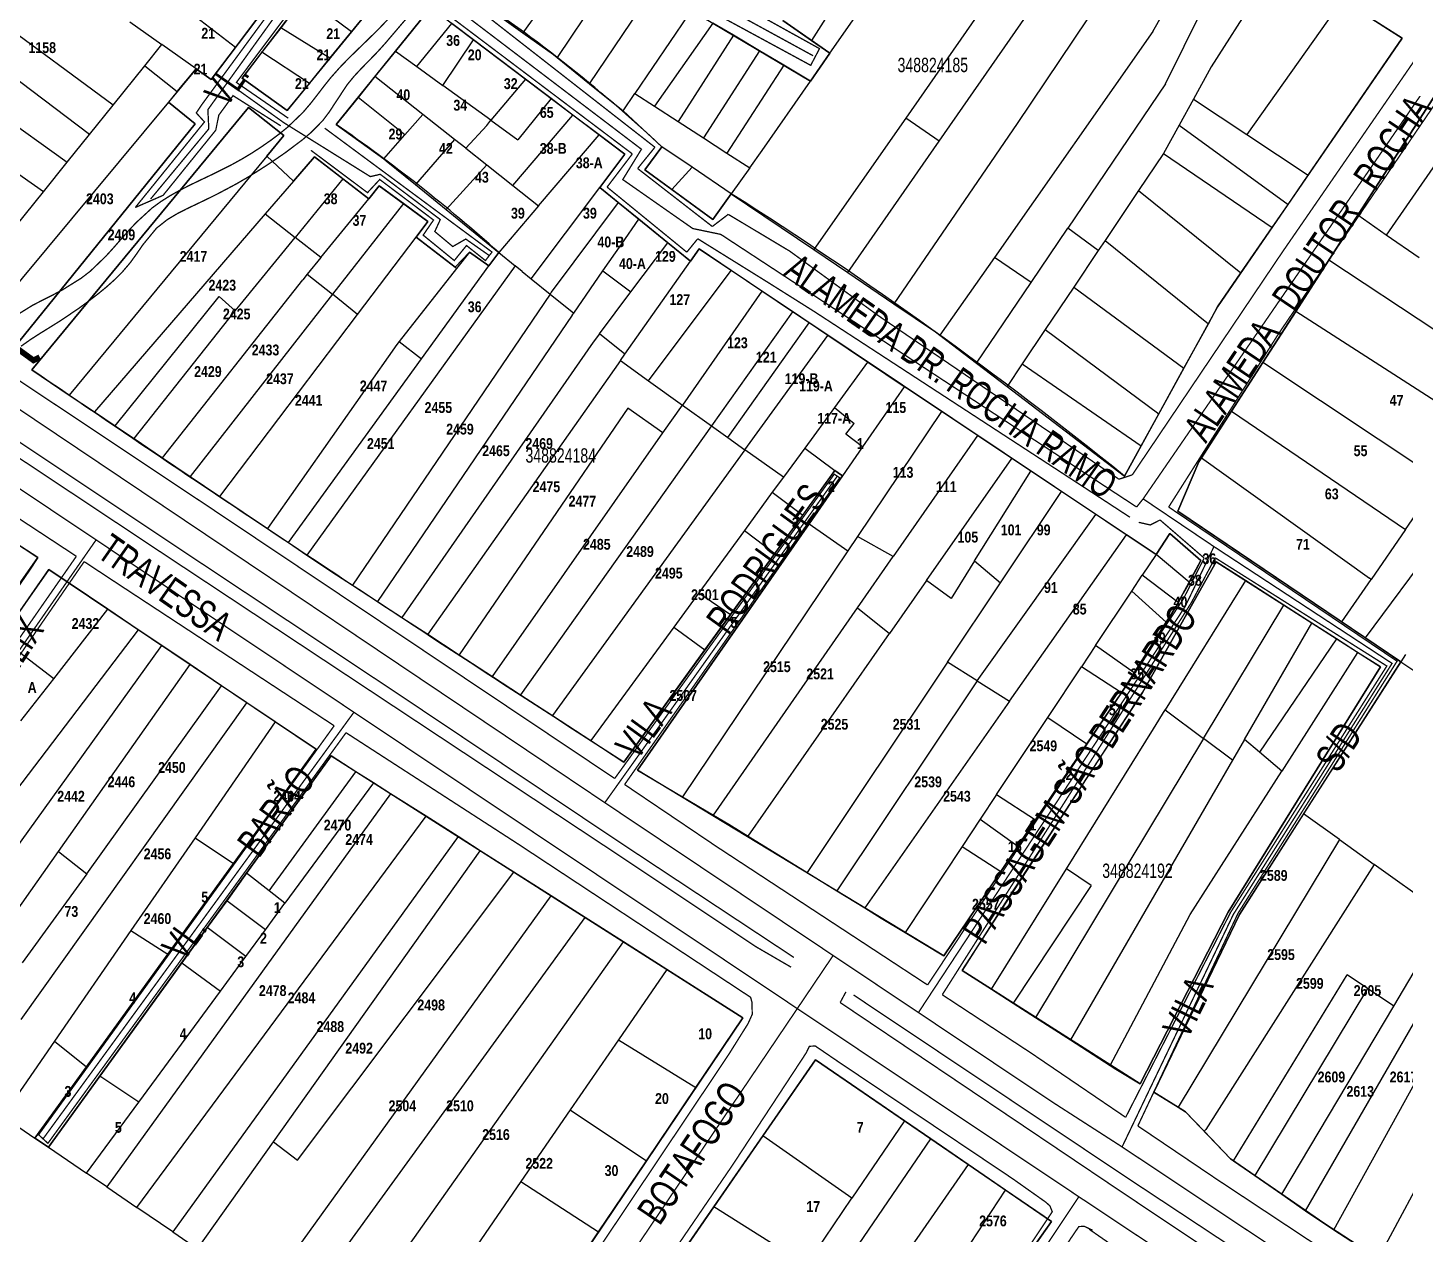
# Model space of a CAD drawing. Extents: x 203136 to 205923, y 4839890 to 4842982.
# Drawn here: x 203891.3 to 204082.6, y 4841733.3 to 4841901 of the extents above; entities that cross this region are included whole.
import ezdxf
from ezdxf.enums import TextEntityAlignment as Align

# ---------------------------------------------------------------- set-up
doc = ezdxf.new("R2010")
doc.units = 0
doc.header["$LTSCALE"] = 1.5
doc.header["$MEASUREMENT"] = 0
doc.linetypes.add('TRACO_25', pattern=[8, 3, -1, 1, -1, 1, -1])
for name, color, linetype in [('CD_MALHA_LOTES', 40, 'CONTINUOUS'), ('CD_TXT_QUADRA', 7, 'CONTINUOUS'), ('HD-CANAIS', 7, 'CONTINUOUS'), ('RU-QUADRAS', 210, 'CONTINUOUS'), ('SV-EIXO-RUA-N-PAV', 6, 'CONTINUOUS'), ('SV-EIXO-RUA-PAV', 20, 'CONTINUOUS'), ('SV-PONTE-BUEIRO', 249, 'CONTINUOUS'), ('SV-RUA-PAVIM-S-GUIA-C-GUIA', 7, 'CONTINUOUS'), ('SV-TXT-RUA-N-PAV-S-GUIA-C-GUIA', 7, 'CONTINUOUS'), ('SV-TXT-RUA-PAV-S-GUIA-C-GUIA', 7, 'CONTINUOUS'), ('Th_NmrPort', 1, 'CONTINUOUS')]:
    doc.layers.add(name, color=color, linetype=linetype)
doc.styles.add('3488-24-2D_TXT$0$ARIAL', font='ARIAL.TTF')
doc.styles.add('ARIAL', font='ARIAL.TTF')
doc.styles.get("Standard").update_dxf_attribs({"font": 'swisscbo.ttf'})

msp = doc.modelspace()

# ---------------------------------------------------------------- linework, layer by layer
at = {"layer": 'CD_MALHA_LOTES', "linetype": 'Continuous'}
for p, q in [((204041.05, 4841928.31), (204013.22, 4841888.41)), ((204017.85, 4841885.2), (204045.45, 4841924.9)), ((204050.88, 4841920.69), (204028.68, 4841887.68)), ((204047.53, 4841900.43), (204056.54, 4841916.3)), ((204009.53, 4841914.05), (204000.16, 4841899.18)), ((203968.49, 4841912.14), (203960.08, 4841900.26)), ((204002.7, 4841897.41), (204012.78, 4841911.88)), ((203903.18, 4841890.22), (203875.87, 4841910.29)), ((203973.09, 4841909.13), (203964.81, 4841896.84)), ((204065.09, 4841910.43), (204055.65, 4841895.51)), ((203899.88, 4841886.12), (203873.16, 4841906.41)), ((203920.18, 4841898.24), (203909.22, 4841906.67)), ((203929.73, 4841905.26), (203926.44, 4841900.96)), ((203936.27, 4841900.4), (203929.73, 4841905.26)), ((203969.33, 4841893.19), (203977.94, 4841905.96)), ((203936.27, 4841900.4), (203939.81, 4841904.72)), ((203947.29, 4841903.76), (203942.37, 4841897.7)), ((203955.52, 4841903.51), (203960.08, 4841900.26)), ((204049.27, 4841893.19), (204054.49, 4841903.62)), ((204073.82, 4841904.86), (204060.56, 4841886.15)), ((204082.17, 4841899.51), (204073.82, 4841904.86)), ((203869.83, 4841901.69), (203896.78, 4841882.27)), ((203905.51, 4841901.78), (203909.95, 4841898.63)), ((203920.18, 4841898.24), (203923.83, 4841903.07)), ((203945.32, 4841895.56), (203950.18, 4841901.57)), ((203953.19, 4841899.29), (203950.18, 4841901.57)), ((203982.98, 4841902.67), (203975.63, 4841891.84)), ((203986.42, 4841901.62), (203978.34, 4841890.08)), ((203989.3, 4841899.92), (203986.42, 4841901.62)), ((203996.14, 4841901.98), (204000.16, 4841899.18)), ((203926.44, 4841900.96), (203923.83, 4841897.55)), ((203933.27, 4841896.73), (203926.44, 4841900.96)), ((203933.27, 4841896.73), (203936.27, 4841900.4)), ((203948.95, 4841892.93), (203953.19, 4841899.29)), ((203960.42, 4841893.82), (203953.19, 4841899.29)), ((203960.08, 4841900.26), (203964.3, 4841897.25)), ((203989.3, 4841899.92), (203981.61, 4841887.96)), ((203992.92, 4841897.77), (203989.3, 4841899.92)), ((204047.53, 4841900.43), (204025.55, 4841869.05)), ((204069.09, 4841880.47), (204082.17, 4841899.51)), ((203907.56, 4841895.66), (203909.95, 4841898.63)), ((203914.69, 4841895.26), (203909.95, 4841898.63)), ((203916.8, 4841893.76), (203920.18, 4841898.24)), ((203923.83, 4841897.55), (203921.07, 4841893.94)), ((203930.42, 4841893.23), (203923.83, 4841897.55)), ((203942.37, 4841897.7), (203939.52, 4841894.18)), ((203942.37, 4841897.7), (203945.32, 4841895.56)), ((203992.92, 4841897.77), (203985.16, 4841885.65)), ((203996.3, 4841895.77), (203992.92, 4841897.77)), ((204002.7, 4841897.41), (204000.02, 4841893.56)), ((204000.16, 4841899.18), (204002.7, 4841897.41)), ((203893.49, 4841878.18), (203866.56, 4841897.09)), ((203903.18, 4841890.22), (203907.56, 4841895.66)), ((203907.56, 4841895.66), (203912.06, 4841892.1)), ((203930.42, 4841893.23), (203933.27, 4841896.73)), ((203945.32, 4841895.56), (203948.95, 4841892.93)), ((203964.3, 4841897.25), (203964.81, 4841896.84)), ((203964.81, 4841896.84), (203969.33, 4841893.19)), ((203996.3, 4841895.77), (203988.4, 4841883.55)), ((204000.02, 4841893.56), (203996.3, 4841895.77)), ((204055.65, 4841895.51), (204053.2, 4841891.06)), ((203912.06, 4841892.1), (203914.69, 4841895.26)), ((203914.69, 4841895.26), (203916.8, 4841893.76)), ((203921.07, 4841893.94), (203927.34, 4841889.47)), ((203939.52, 4841894.18), (203937.18, 4841891.28)), ((203946.17, 4841888.93), (203939.52, 4841894.18)), ((203960.42, 4841893.82), (203955.61, 4841888.1)), ((203963.98, 4841891.12), (203960.42, 4841893.82)), ((203993.29, 4841883.91), (204000.02, 4841893.56)), ((204088.22, 4841893.93), (204075.99, 4841874.92)), ((203912.06, 4841892.1), (203910.84, 4841890.64)), ((203927.34, 4841889.47), (203930.42, 4841893.23)), ((203955.61, 4841888.1), (203948.95, 4841892.93)), ((203969.33, 4841893.19), (203974, 4841889.44)), ((203974, 4841889.44), (203975.63, 4841891.84)), ((203975.63, 4841891.84), (203978.34, 4841890.08)), ((204049.27, 4841893.19), (204035.74, 4841873.13)), ((204093.74, 4841892.14), (204079.94, 4841872.16)), ((203910.84, 4841890.64), (203883.9, 4841858.22)), ((203921.99, 4841889.86), (203891.89, 4841853.43)), ((203899.88, 4841886.12), (203903.18, 4841890.22)), ((203914.58, 4841887.61), (203910.84, 4841890.64)), ((203926.87, 4841885.97), (203921.99, 4841889.86)), ((203937.18, 4841891.28), (203934.13, 4841887.52)), ((203943.68, 4841886.09), (203937.18, 4841891.28)), ((203963.98, 4841891.12), (203959.37, 4841885.37)), ((203966.99, 4841888.84), (203963.98, 4841891.12)), ((203978.34, 4841890.08), (203981.61, 4841887.96)), ((204053.2, 4841891.06), (204051.19, 4841887.41)), ((204053.2, 4841891.06), (204060.56, 4841886.15)), ((203943.68, 4841886.09), (203946.17, 4841888.93)), ((203950.57, 4841885.45), (203946.17, 4841888.93)), ((203955.04, 4841887.38), (203955.61, 4841888.1)), ((203955.61, 4841888.1), (203959.37, 4841885.37)), ((203958.69, 4841879.04), (203966.99, 4841888.84)), ((203970.64, 4841886.09), (203966.99, 4841888.84)), ((203979.35, 4841884.44), (203974, 4841889.44)), ((203981.61, 4841887.96), (203985.16, 4841885.65)), ((204013.22, 4841888.41), (204000.47, 4841870.14)), ((204017.85, 4841885.2), (204013.22, 4841888.41)), ((203888.32, 4841855.16), (203914.58, 4841887.61)), ((203896.78, 4841882.27), (203899.88, 4841886.12)), ((203924.53, 4841883.14), (203926.87, 4841885.97)), ((203934.13, 4841887.52), (203940.77, 4841882.76)), ((203940.77, 4841882.76), (203943.68, 4841886.09)), ((203952.13, 4841884.22), (203955.04, 4841887.38)), ((203962.25, 4841876.23), (203970.64, 4841886.09)), ((203974.2, 4841883.39), (203970.64, 4841886.09)), ((204028.68, 4841887.68), (204011.59, 4841862.61)), ((204051.19, 4841887.41), (204048.99, 4841883.5)), ((204051.19, 4841887.41), (204066.3, 4841876.41)), ((204060.56, 4841886.15), (204069.09, 4841880.47)), ((203950.57, 4841885.45), (203945.15, 4841879.17)), ((203952.13, 4841884.22), (203950.57, 4841885.45)), ((203952.13, 4841884.22), (203955.06, 4841881.91)), ((203979.35, 4841884.44), (203976.98, 4841881.23)), ((203983.55, 4841881.6), (203979.35, 4841884.44)), ((203985.16, 4841885.65), (203988.4, 4841883.55)), ((204005.17, 4841866.96), (204017.85, 4841885.2)), ((203893.49, 4841878.18), (203896.78, 4841882.27)), ((203924.53, 4841883.14), (203897.08, 4841849.93)), ((203928.22, 4841879.65), (203924.53, 4841883.14)), ((203931.13, 4841883.02), (203928.22, 4841879.65)), ((203935.08, 4841879.97), (203931.13, 4841883.02)), ((203940.77, 4841882.76), (203941.1, 4841882.47)), ((203941.1, 4841882.47), (203945.15, 4841879.17)), ((203970.73, 4841878.77), (203974.2, 4841883.39)), ((203988.4, 4841883.55), (203991.56, 4841881.5)), ((203991.56, 4841881.5), (203993.29, 4841883.91)), ((204048.99, 4841883.5), (204045.52, 4841878.33)), ((204048.99, 4841883.5), (204064.09, 4841873.2)), ((203955.06, 4841881.91), (203949.42, 4841875.69)), ((203955.06, 4841881.91), (203958.69, 4841879.04)), ((203976.98, 4841881.23), (203980.75, 4841878.47)), ((203983.55, 4841881.6), (203980.75, 4841878.47)), ((203989, 4841877.91), (203983.55, 4841881.6)), ((203991.56, 4841881.5), (203989, 4841877.91)), ((204066.3, 4841876.41), (204069.09, 4841880.47)), ((203928.22, 4841879.65), (203924.3, 4841875.1)), ((203935.08, 4841879.97), (203928.44, 4841871.84)), ((203938.66, 4841877.21), (203935.08, 4841879.97)), ((203940.12, 4841879.01), (203938.66, 4841877.21)), ((203943.47, 4841876.56), (203940.12, 4841879.01)), ((203945.15, 4841879.17), (203949.42, 4841875.69)), ((203958.69, 4841879.04), (203962.25, 4841876.23)), ((203961.22, 4841866.09), (203970.73, 4841878.77)), ((203973.3, 4841876.68), (203970.73, 4841878.77)), ((203980.75, 4841878.47), (203986.43, 4841874.31)), ((204045.52, 4841878.33), (204040.9, 4841871.42)), ((204045.52, 4841878.33), (204059.76, 4841866.9)), ((203888.31, 4841871.74), (203893.49, 4841878.18)), ((203932.01, 4841869.03), (203938.66, 4841877.21)), ((203943.47, 4841876.56), (203933.62, 4841863.94)), ((203946.89, 4841874.06), (203943.47, 4841876.56)), ((203973.3, 4841876.68), (203964.01, 4841864.21)), ((203976.16, 4841874.36), (203973.3, 4841876.68)), ((203986.43, 4841874.31), (203989, 4841877.91)), ((203989, 4841877.91), (204000.47, 4841870.14)), ((204064.09, 4841873.2), (204066.3, 4841876.41)), ((203924.3, 4841875.1), (203900.57, 4841847.58)), ((203924.3, 4841875.1), (203928.44, 4841871.84)), ((203949.42, 4841875.69), (203956.73, 4841869.73)), ((203962.25, 4841876.23), (203956.73, 4841869.73)), ((204075.99, 4841874.92), (204071.95, 4841868.66)), ((204079.94, 4841872.16), (204075.99, 4841874.92)), ((203945.24, 4841871.88), (203946.89, 4841874.06)), ((203973.81, 4841870.96), (203976.16, 4841874.36)), ((203980.19, 4841871.09), (203976.16, 4841874.36)), ((204030.63, 4841865.55), (204035.74, 4841873.13)), ((204039.96, 4841870.02), (204035.74, 4841873.13)), ((204059.76, 4841866.9), (204064.09, 4841873.2)), ((203920.8, 4841862.47), (203928.44, 4841871.84)), ((203932.01, 4841869.03), (203928.44, 4841871.84)), ((203937.12, 4841861.14), (203945.24, 4841871.88)), ((203950.67, 4841867.69), (203945.24, 4841871.88)), ((203971.18, 4841867.17), (203973.81, 4841870.96)), ((203975.07, 4841864.26), (203980.19, 4841871.09)), ((203983.33, 4841868.54), (203980.19, 4841871.09)), ((204040.9, 4841871.42), (204039.96, 4841870.02)), ((204040.9, 4841871.42), (204055.24, 4841859.85)), ((204084.49, 4841868.98), (204079.94, 4841872.16)), ((203932.01, 4841869.03), (203930.13, 4841866.72)), ((203952.66, 4841869.8), (203950.87, 4841867.53)), ((203955.36, 4841867.89), (203952.66, 4841869.8)), ((203956.73, 4841869.73), (203955.36, 4841867.89)), ((203956.73, 4841869.73), (203958.98, 4841867.9)), ((203984.53, 4841870.24), (203983.33, 4841868.54)), ((203988.98, 4841867.25), (203984.53, 4841870.24)), ((204000.47, 4841870.14), (204005.17, 4841866.96)), ((204025.55, 4841869.05), (204017.98, 4841858.24)), ((204030.63, 4841865.55), (204025.55, 4841869.05)), ((204039.96, 4841870.02), (204036.54, 4841864.92)), ((204071.95, 4841868.66), (204067.38, 4841861.55)), ((204096.95, 4841852.18), (204071.95, 4841868.66)), ((203958.98, 4841867.9), (203930.09, 4841827.71)), ((203950.87, 4841867.53), (203942.87, 4841857.37)), ((203946, 4841854.96), (203955.36, 4841867.89)), ((203950.87, 4841867.53), (203950.67, 4841867.69)), ((203959.95, 4841867.11), (203958.98, 4841867.9)), ((203959.95, 4841867.11), (203961.22, 4841866.09)), ((203967.12, 4841861.33), (203971.18, 4841867.17)), ((203971.18, 4841867.17), (203975.07, 4841864.26)), ((203974.22, 4841855.6), (203983.33, 4841868.54)), ((203977.49, 4841851.93), (203988.98, 4841867.25)), ((203993.26, 4841864.37), (203988.98, 4841867.25)), ((204005.17, 4841866.96), (204011.59, 4841862.61)), ((204056.52, 4841862.18), (204059.76, 4841866.9)), ((203910.03, 4841841.22), (203929.5, 4841865.95)), ((203930.13, 4841866.72), (203929.5, 4841865.95)), ((203930.13, 4841866.72), (203933.62, 4841863.94)), ((203961.22, 4841866.09), (203963.85, 4841863.97)), ((204023.07, 4841854.35), (204030.63, 4841865.55)), ((204036.54, 4841864.92), (204032.6, 4841859.03)), ((204036.54, 4841864.92), (204051.83, 4841853.65)), ((203903.44, 4841845.65), (203917.9, 4841863.63)), ((203933.62, 4841863.94), (203913.87, 4841838.63)), ((203920.13, 4841861.63), (203917.9, 4841863.63)), ((203937.12, 4841861.14), (203933.62, 4841863.94)), ((203963.85, 4841863.97), (203936.4, 4841823.53)), ((203964.01, 4841864.21), (203963.85, 4841863.97)), ((203963.85, 4841863.97), (203967.12, 4841861.33)), ((203970.69, 4841858.44), (203975.07, 4841864.26)), ((203993.26, 4841864.37), (203982.21, 4841848.55)), ((203997.51, 4841861.51), (203993.26, 4841864.37)), ((203906.08, 4841843.88), (203920.13, 4841861.63)), ((203918.01, 4841835.85), (203937.12, 4841861.14)), ((203920.13, 4841861.63), (203920.8, 4841862.47)), ((203966.91, 4841861.03), (203939.89, 4841821.25)), ((203966.91, 4841861.03), (203967.12, 4841861.33)), ((203997.51, 4841861.51), (203986.26, 4841845.66)), ((203999.83, 4841859.95), (203997.51, 4841861.51)), ((204011.59, 4841862.61), (204017.37, 4841858.7)), ((204055.24, 4841859.85), (204056.52, 4841862.18)), ((204067.38, 4841861.55), (204062.82, 4841854.47)), ((204092.35, 4841845.47), (204067.38, 4841861.55)), ((203988.5, 4841844.06), (203999.83, 4841859.95)), ((204002.39, 4841858.23), (203999.83, 4841859.95)), ((204051.83, 4841853.65), (204055.24, 4841859.85)), ((203942.87, 4841857.37), (203942.55, 4841856.97)), ((203942.87, 4841857.37), (203946, 4841854.96)), ((203969.81, 4841857.26), (203943.27, 4841819.05)), ((203970.69, 4841858.44), (203969.81, 4841857.26)), ((203974.22, 4841855.6), (203970.69, 4841858.44)), ((203990.9, 4841842.34), (204002.39, 4841858.23)), ((204007.93, 4841854.5), (204002.39, 4841858.23)), ((204017.37, 4841858.7), (204017.98, 4841858.24)), ((204017.98, 4841858.24), (204023.07, 4841854.35)), ((204032.6, 4841859.03), (204029.39, 4841854.25)), ((204032.6, 4841859.03), (204048.37, 4841847.34)), ((203942.55, 4841856.97), (203924.59, 4841831.41)), ((203973.6, 4841854.72), (203974.22, 4841855.6)), ((203891.89, 4841853.43), (203897.08, 4841849.93)), ((203927.52, 4841829.44), (203946, 4841854.96)), ((203973.6, 4841854.72), (203946.86, 4841816.71)), ((203973.6, 4841854.72), (203977.49, 4841851.93)), ((204007.93, 4841854.5), (204003.31, 4841848.2)), ((204013.02, 4841851.08), (204007.93, 4841854.5)), ((204023.07, 4841854.35), (204027.3, 4841851.13)), ((204029.39, 4841854.25), (204027.3, 4841851.13)), ((204029.39, 4841854.25), (204045.93, 4841842.9)), ((204048.37, 4841847.34), (204051.83, 4841853.65)), ((204062.82, 4841854.47), (204058.47, 4841847.7)), ((204087.33, 4841838.15), (204062.82, 4841854.47)), ((203977.49, 4841851.93), (203982.21, 4841848.55)), ((203897.08, 4841849.93), (203900.57, 4841847.58)), ((204013.02, 4841851.08), (204007.24, 4841842.76)), ((204013.31, 4841850.88), (204013.02, 4841851.08)), ((204018.19, 4841847.63), (204013.31, 4841850.88)), ((204027.3, 4841851.13), (204043.61, 4841838.68)), ((203974.62, 4841848.12), (203951.22, 4841813.86)), ((203979.5, 4841844.67), (203974.62, 4841848.12)), ((203979.5, 4841844.67), (203982.21, 4841848.55)), ((203982.21, 4841848.55), (203986.26, 4841845.66)), ((204003.31, 4841848.2), (203999.19, 4841842.56)), ((204003.31, 4841848.2), (204006.06, 4841845.96)), ((204018.19, 4841847.63), (204006.53, 4841830.29)), ((204023.18, 4841844.31), (204018.19, 4841847.63)), ((204058.47, 4841847.7), (204054.29, 4841841.22)), ((204058.47, 4841847.7), (204082.6, 4841831.25)), ((203900.57, 4841847.58), (203903.44, 4841845.65)), ((204004.9, 4841844.51), (204006.06, 4841845.96)), ((204045.93, 4841842.9), (204048.37, 4841847.34)), ((203903.44, 4841845.65), (203906.08, 4841843.88)), ((203906.08, 4841843.88), (203910.03, 4841841.22)), ((203955.85, 4841810.84), (203979.5, 4841844.67)), ((203986.26, 4841845.66), (203959.74, 4841808.3)), ((203986.26, 4841845.66), (203988.5, 4841844.06)), ((203988.5, 4841844.06), (203990.9, 4841842.34)), ((204007.24, 4841842.76), (204004.9, 4841844.51)), ((204023.18, 4841844.31), (204011.49, 4841827.49)), ((204027.94, 4841841.13), (204023.18, 4841844.31)), ((203990.9, 4841842.34), (203964.19, 4841805.4)), ((203996.23, 4841838.52), (203990.9, 4841842.34)), ((203999.19, 4841842.56), (203996.23, 4841838.52)), ((203999.19, 4841842.56), (204003.4, 4841839.47)), ((204007.24, 4841842.76), (204004.43, 4841838.72)), ((204043.61, 4841838.68), (204045.93, 4841842.9)), ((203910.03, 4841841.22), (203913.87, 4841838.63)), ((204016.11, 4841824.16), (204027.94, 4841841.13)), ((204030.61, 4841839.36), (204027.94, 4841841.13)), ((204053.94, 4841840.67), (204051.02, 4841833.78)), ((204054.29, 4841841.22), (204053.94, 4841840.67)), ((204054.29, 4841841.22), (204077.62, 4841824.48)), ((203913.87, 4841838.63), (203918.01, 4841835.85)), ((203996.23, 4841838.52), (203994.7, 4841836.43)), ((203998.92, 4841833.27), (204003.4, 4841839.47)), ((204004.43, 4841838.72), (203999.8, 4841832.05)), ((204003.4, 4841839.47), (204004.03, 4841839)), ((204004.03, 4841839), (204004.43, 4841838.72)), ((204022.79, 4841826.9), (204030.61, 4841839.36)), ((204034.86, 4841836.53), (204030.61, 4841839.36)), ((204082.6, 4841831.25), (204087.33, 4841838.15)), ((203994.7, 4841836.43), (203990.83, 4841831.14)), ((203994.7, 4841836.43), (203998.92, 4841833.27)), ((204026.4, 4841823.85), (204034.86, 4841836.53)), ((204039.63, 4841833.35), (204034.86, 4841836.53)), ((203918.01, 4841835.85), (203924.59, 4841831.41)), ((204077.07, 4841816.2), (204090.84, 4841834.79)), ((203995.04, 4841827.92), (203998.92, 4841833.27)), ((204023.12, 4841810.24), (204039.63, 4841833.35)), ((204043.86, 4841830.53), (204039.63, 4841833.35)), ((204051.02, 4841833.78), (204073.79, 4841818.41)), ((203924.59, 4841831.41), (203927.52, 4841829.44)), ((203999.8, 4841832.05), (203976, 4841797.8)), ((203990.83, 4841831.14), (203984.48, 4841822.45)), ((203990.83, 4841831.14), (203995.04, 4841827.92)), ((203999.8, 4841832.05), (204005.19, 4841828.3)), ((204027.65, 4841807.39), (204043.86, 4841830.53)), ((204047.99, 4841827.78), (204043.86, 4841830.53)), ((204049.91, 4841830.68), (204047.99, 4841827.78)), ((204054.18, 4841826.96), (204049.91, 4841830.68)), ((204082.6, 4841831.25), (204077.85, 4841824.32)), ((203892.72, 4841827.35), (203888.94, 4841829.84)), ((203927.52, 4841829.44), (203930.09, 4841827.71)), ((204006.53, 4841830.29), (204005.19, 4841828.3)), ((204011.49, 4841827.49), (204006.53, 4841830.29)), ((203880.24, 4841809.59), (203892.72, 4841827.35)), ((203930.09, 4841827.71), (203933.56, 4841825.38)), ((204005.19, 4841828.3), (203982.22, 4841794.13)), ((203988.91, 4841819.44), (203995.04, 4841827.92)), ((204006.54, 4841820.37), (204011.49, 4841827.49)), ((204022.79, 4841826.9), (204019.51, 4841821.67)), ((204022.79, 4841826.9), (204026.4, 4841823.85)), ((204047.99, 4841827.78), (204046.07, 4841824.9)), ((204056.34, 4841826.75), (204046.08, 4841808.59)), ((204052.56, 4841823.94), (204047.99, 4841827.78)), ((204052.56, 4841823.94), (204054.18, 4841826.96)), ((204060.4, 4841824.15), (204056.34, 4841826.75)), ((203894.24, 4841825.7), (203887.6, 4841816.14)), ((203902.43, 4841820.19), (203894.24, 4841825.7)), ((203933.56, 4841825.38), (203936.4, 4841823.53)), ((204044.62, 4841822.71), (204046.07, 4841824.9)), ((204051.04, 4841821.12), (204046.07, 4841824.9)), ((203936.4, 4841823.53), (203939.89, 4841821.25)), ((204016.11, 4841824.16), (204010.98, 4841816.81)), ((204019.51, 4841821.67), (204016.11, 4841824.16)), ((204019.04, 4841812.81), (204026.4, 4841823.85)), ((204060.4, 4841824.15), (204049.25, 4841806.2)), ((204051.04, 4841821.12), (204052.56, 4841823.94)), ((204065.72, 4841820.74), (204060.4, 4841824.15)), ((204073.79, 4841818.41), (204077.85, 4841824.32)), ((204077.85, 4841824.32), (204077.62, 4841824.48)), ((203939.89, 4841821.25), (203943.27, 4841819.05)), ((203984.48, 4841822.45), (203981.02, 4841817.71)), ((203984.48, 4841822.45), (203988.91, 4841819.44)), ((204039.59, 4841815.14), (204044.62, 4841822.71)), ((204049.36, 4841818.37), (204044.62, 4841822.71)), ((204050.75, 4841820.58), (204051.04, 4841821.12)), ((203894.92, 4841810.53), (203902.43, 4841820.19)), ((203906.66, 4841817.34), (203902.43, 4841820.19)), ((203943.27, 4841819.05), (203946.86, 4841816.71)), ((203985.35, 4841814.52), (203988.91, 4841819.44)), ((203986.52, 4841791.58), (204006.54, 4841820.37)), ((204006.54, 4841820.37), (204010.98, 4841816.81)), ((204049.36, 4841818.37), (204050.75, 4841820.58)), ((204054.58, 4841802.21), (204065.72, 4841820.74)), ((204069.61, 4841818.25), (204065.72, 4841820.74)), ((203906.66, 4841817.34), (203875.72, 4841776.67)), ((203909.95, 4841815.13), (203906.66, 4841817.34)), ((203981.02, 4841817.71), (203969.48, 4841801.95)), ((203981.02, 4841817.71), (203985.35, 4841814.52)), ((204044.93, 4841811.34), (204049.36, 4841818.37)), ((204060.26, 4841802.09), (204069.61, 4841818.25)), ((204073.04, 4841816.06), (204069.61, 4841818.25)), ((204073.79, 4841818.41), (204077.07, 4841816.2)), ((203885.48, 4841781.11), (203909.95, 4841815.13)), ((203894.92, 4841810.53), (203887.6, 4841816.14)), ((203913.87, 4841812.49), (203909.95, 4841815.13)), ((203946.86, 4841816.71), (203951.22, 4841813.86)), ((203991.35, 4841788.66), (204010.98, 4841816.81)), ((204039.59, 4841815.14), (204037.64, 4841812.19)), ((204044.93, 4841811.34), (204039.59, 4841815.14)), ((204073.04, 4841816.06), (204062.35, 4841800.31)), ((204075.97, 4841814.18), (204073.04, 4841816.06)), ((204077.07, 4841816.2), (204081.97, 4841812.89)), ((203951.22, 4841813.86), (203955.85, 4841810.84)), ((203974.08, 4841798.95), (203985.35, 4841814.52)), ((204075.97, 4841814.18), (204065.43, 4841797.69)), ((204079.12, 4841812.16), (204075.97, 4841814.18)), ((204082.61, 4841813.9), (204081.97, 4841812.89)), ((203895.57, 4841786.5), (203913.87, 4841812.49)), ((203918.24, 4841809.55), (203913.87, 4841812.49)), ((204019.04, 4841812.81), (203999.56, 4841783.61)), ((204023.12, 4841810.24), (204019.04, 4841812.81)), ((204032.95, 4841805.13), (204037.64, 4841812.19)), ((204043.16, 4841808.57), (204037.64, 4841812.19)), ((204043.59, 4841809.21), (204044.93, 4841811.34)), ((204057.99, 4841778.08), (204079.12, 4841812.16)), ((204081.97, 4841812.89), (204068.47, 4841791.74)), ((204081.97, 4841812.89), (204096.45, 4841803.12)), ((203890.36, 4841804.67), (203894.92, 4841810.53)), ((203899.5, 4841783.43), (203918.24, 4841809.55)), ((203921.75, 4841807.19), (203918.24, 4841809.55)), ((203955.85, 4841810.84), (203959.74, 4841808.3)), ((204023.12, 4841810.24), (204003.66, 4841781.08)), ((204023.12, 4841810.24), (204027.65, 4841807.39)), ((203959.74, 4841808.3), (203964.19, 4841805.4)), ((204046.08, 4841808.59), (204027.69, 4841780.41)), ((204038.38, 4841801.48), (204043.16, 4841808.57)), ((204043.16, 4841808.57), (204043.59, 4841809.21)), ((203890.41, 4841763.17), (203921.75, 4841807.19)), ((203925.67, 4841804.55), (203921.75, 4841807.19)), ((204027.65, 4841807.39), (204007.54, 4841778.69)), ((204047.62, 4841803.58), (204049.25, 4841806.2)), ((204049.25, 4841806.2), (204054.58, 4841802.21)), ((203925.67, 4841804.55), (203914.55, 4841788.43)), ((203931.36, 4841800.73), (203925.67, 4841804.55)), ((203964.19, 4841805.4), (203969.48, 4841801.95)), ((204025.84, 4841794.43), (204032.95, 4841805.13)), ((204032.95, 4841805.13), (204038.38, 4841801.48)), ((203969.48, 4841801.95), (203974.08, 4841798.95)), ((204054.58, 4841802.21), (204031.26, 4841763.45)), ((204035.53, 4841784.11), (204047.62, 4841803.58)), ((204058.59, 4841799.21), (204054.58, 4841802.21)), ((204060.26, 4841802.09), (204058.59, 4841799.21)), ((204062.35, 4841800.31), (204060.26, 4841802.09)), ((203919.89, 4841784.87), (203931.36, 4841800.73)), ((203933.46, 4841799.8), (203921.69, 4841783.5)), ((203936.89, 4841797.61), (203933.46, 4841799.8)), ((204031.25, 4841790.9), (204038.38, 4841801.48)), ((204065.43, 4841797.69), (204062.35, 4841800.31)), ((204058.59, 4841799.21), (204036.1, 4841760.34)), ((203924.84, 4841781.04), (203936.89, 4841797.61)), ((203939.33, 4841796.06), (203927.03, 4841779.33)), ((203939.33, 4841796.06), (203936.89, 4841797.61)), ((203941.7, 4841794.55), (203939.33, 4841796.06)), ((203976, 4841797.8), (203982.22, 4841794.13)), ((204052.7, 4841777.77), (204065.43, 4841797.69)), ((203941.7, 4841794.55), (203902.29, 4841739.92)), ((203946.63, 4841791.41), (203941.7, 4841794.55)), ((203982.22, 4841794.13), (203986.52, 4841791.58)), ((204025.84, 4841794.43), (204023.57, 4841791)), ((204025.84, 4841794.43), (204031.25, 4841790.9)), ((203906.48, 4841737.06), (203946.63, 4841791.41)), ((203951.07, 4841788.59), (203946.63, 4841791.41)), ((203986.52, 4841791.58), (203988.66, 4841790.32)), ((203988.66, 4841790.32), (203991.35, 4841788.66)), ((204023.57, 4841791), (204021.06, 4841787.22)), ((204023.57, 4841791), (204028.78, 4841787.24)), ((204028.78, 4841787.24), (204031.25, 4841790.9)), ((204068.47, 4841791.74), (204059.55, 4841777.77)), ((204073.46, 4841788.17), (204068.47, 4841791.74)), ((203914.55, 4841788.43), (203905.65, 4841775.54)), ((203951.07, 4841788.59), (203911.45, 4841733.67)), ((203914.55, 4841788.43), (203919.89, 4841784.87)), ((203954.15, 4841786.63), (203951.07, 4841788.59)), ((203991.35, 4841788.66), (203999.56, 4841783.61)), ((203889.65, 4841778.1), (203895.57, 4841786.5)), ((203895.57, 4841786.5), (203899.5, 4841783.43)), ((203925.43, 4841746.18), (203954.15, 4841786.63)), ((203958.81, 4841783.66), (203954.15, 4841786.63)), ((204021.06, 4841787.22), (204013.13, 4841775.28)), ((204021.06, 4841787.22), (204026.42, 4841783.74)), ((204026.42, 4841783.74), (204028.78, 4841787.24)), ((204073.46, 4841788.17), (204051.03, 4841751.01)), ((204073.46, 4841788.17), (204078.27, 4841784.73)), ((203910.77, 4841772.24), (203919.89, 4841784.87)), ((204078.27, 4841784.73), (204054.88, 4841747.88)), ((204088.38, 4841777.49), (204078.27, 4841784.73)), ((203899.5, 4841783.43), (203890.54, 4841771.05)), ((203921.69, 4841783.5), (203918.94, 4841779.69)), ((203924.84, 4841781.04), (203921.69, 4841783.5)), ((203928.75, 4841743.62), (203958.81, 4841783.66)), ((203963.99, 4841780.36), (203958.81, 4841783.66)), ((203999.56, 4841783.61), (204003.66, 4841781.08)), ((204018.51, 4841772.02), (204026.42, 4841783.74)), ((204025.14, 4841767.38), (204035.53, 4841784.11)), ((204038.98, 4841781.82), (204035.53, 4841784.11)), ((203927.03, 4841779.33), (203924.84, 4841781.04)), ((204003.66, 4841781.08), (204007.54, 4841778.69)), ((204038.98, 4841781.82), (204028.15, 4841765.44)), ((203918.94, 4841779.69), (203916.24, 4841775.95)), ((203924.31, 4841775.62), (203918.94, 4841779.69)), ((203924.16, 4841725.01), (203963.99, 4841780.36)), ((203924.31, 4841775.62), (203927.03, 4841779.33)), ((203968.7, 4841777.36), (203963.99, 4841780.36)), ((204027.69, 4841780.41), (204021.05, 4841770.01)), ((203928.59, 4841722.01), (203968.7, 4841777.36)), ((203974.03, 4841773.97), (203968.7, 4841777.36)), ((204007.54, 4841778.69), (204009.83, 4841777.28)), ((204009.83, 4841777.28), (204013.13, 4841775.28)), ((204041.59, 4841756.81), (204052.7, 4841777.77)), ((204045.76, 4841754.23), (204057.99, 4841778.08)), ((204059.55, 4841777.77), (204047.65, 4841753.07)), ((203905.65, 4841775.54), (203895.04, 4841760.17)), ((203905.65, 4841775.54), (203910.77, 4841772.24)), ((203916.24, 4841775.95), (203912.7, 4841771.05)), ((203921.6, 4841771.94), (203916.24, 4841775.95)), ((203921.6, 4841771.94), (203924.31, 4841775.62)), ((204013.13, 4841775.28), (204018.51, 4841772.02)), ((203934.48, 4841718.02), (203974.03, 4841773.97)), ((203980.06, 4841770.13), (203974.03, 4841773.97)), ((204080.98, 4841765.05), (204086.51, 4841774.34)), ((203899.47, 4841756.61), (203910.77, 4841772.24)), ((203918.08, 4841767.14), (203921.6, 4841771.94)), ((204068.75, 4841736.62), (204089.37, 4841772.4)), ((203912.7, 4841771.05), (203901.34, 4841755.33)), ((203912.7, 4841771.05), (203918.08, 4841767.14)), ((203980.06, 4841770.13), (203973.33, 4841760.34)), ((203990.59, 4841763.43), (203980.06, 4841770.13)), ((204021.05, 4841770.01), (204025.14, 4841767.38)), ((204058.72, 4841743.55), (204074.51, 4841769.37)), ((204072.68, 4841733.96), (204092.63, 4841770.18)), ((204077.32, 4841767.5), (204074.51, 4841769.37)), ((204025.14, 4841767.38), (204028.15, 4841765.44)), ((204077.32, 4841767.5), (204061.7, 4841741.49)), ((204080.98, 4841765.05), (204077.32, 4841767.5)), ((203906.72, 4841751.69), (203918.08, 4841767.14)), ((204028.15, 4841765.44), (204031.26, 4841763.45)), ((204097.72, 4841765.35), (204078.83, 4841729.97)), ((203984.06, 4841753.72), (203990.59, 4841763.43)), ((204031.26, 4841763.45), (204036.1, 4841760.34)), ((204065.44, 4841738.91), (204080.98, 4841765.05)), ((203895.04, 4841760.17), (203887.85, 4841749.76)), ((203895.04, 4841760.17), (203899.47, 4841756.61)), ((203973.33, 4841760.34), (203966.65, 4841750.62)), ((203973.33, 4841760.34), (203984.06, 4841753.72)), ((204036.1, 4841760.34), (204041.59, 4841756.81)), ((203892.31, 4841746.72), (203899.47, 4841756.61)), ((204000.69, 4841757.58), (203993.4, 4841747.03)), ((204013.06, 4841749.1), (204000.69, 4841757.58)), ((204041.59, 4841756.81), (204042.41, 4841756.28)), ((204042.41, 4841756.28), (204045.76, 4841754.23)), ((203901.34, 4841755.33), (203894.19, 4841745.43)), ((203906.72, 4841751.69), (203901.34, 4841755.33)), ((203977.24, 4841743.57), (203984.06, 4841753.72)), ((204047.65, 4841753.07), (204051.03, 4841751.01)), ((203899.48, 4841741.83), (203906.72, 4841751.69)), ((203966.65, 4841750.62), (203959.8, 4841740.66)), ((203966.65, 4841750.62), (203977.24, 4841743.57)), ((204051.03, 4841751.01), (204052.07, 4841750.37)), ((204052.07, 4841750.37), (204054.65, 4841747.66)), ((203887.85, 4841749.76), (203892.31, 4841746.72)), ((204013.06, 4841749.1), (204005.76, 4841738.36)), ((204016.72, 4841746.59), (204013.06, 4841749.1)), ((203894.19, 4841745.43), (203892.31, 4841746.72)), ((203993.4, 4841747.03), (203986.58, 4841737.17)), ((204005.76, 4841738.36), (203993.4, 4841747.03)), ((203996.16, 4841716.55), (204016.72, 4841746.59)), ((204021.91, 4841743.03), (204016.72, 4841746.59)), ((204054.65, 4841747.66), (204054.88, 4841747.88)), ((204054.65, 4841747.66), (204058.31, 4841743.83)), ((203894.19, 4841745.43), (203899.48, 4841741.83)), ((203914.89, 4841731.33), (203925.43, 4841746.18)), ((203925.43, 4841746.18), (203928.75, 4841743.62)), ((203970.58, 4841733.68), (203977.24, 4841743.57)), ((204021.91, 4841743.03), (204014.01, 4841731.71)), ((204027.08, 4841739.49), (204021.91, 4841743.03)), ((204058.31, 4841743.83), (204058.72, 4841743.55)), ((204058.72, 4841743.55), (204061.7, 4841741.49)), ((203902.29, 4841739.92), (203899.48, 4841741.83)), ((203959.8, 4841740.66), (203953.74, 4841731.83)), ((203959.8, 4841740.66), (203970.58, 4841733.68)), ((204061.7, 4841741.49), (204065.44, 4841738.91)), ((203902.29, 4841739.92), (203906.48, 4841737.06)), ((204019.5, 4841727.91), (204027.08, 4841739.49)), ((204033.44, 4841735.13), (204027.08, 4841739.49)), ((204065.44, 4841738.91), (204068.75, 4841736.62)), ((203911.45, 4841733.67), (203906.48, 4841737.06)), ((203986.58, 4841737.17), (203980.05, 4841727.73)), ((203999.45, 4841729.07), (203986.58, 4841737.17)), ((203999.45, 4841729.07), (204005.76, 4841738.36)), ((204025.47, 4841723.8), (204033.44, 4841735.13)), ((204068.75, 4841736.62), (204071.39, 4841734.8)), ((204071.39, 4841734.8), (204072.68, 4841733.96)), ((203911.45, 4841733.67), (203914.89, 4841731.33)), ((203964.42, 4841724.51), (203970.58, 4841733.68)), ((204072.68, 4841733.96), (204078.83, 4841729.97))]:
    msp.add_line(p, q, dxfattribs=at)
for p in [(203926.44, 4841900.96), (203926.44, 4841900.96), (203936.27, 4841900.4), (203923.83, 4841897.55), (203923.83, 4841897.55), (203933.27, 4841896.73), (203921.07, 4841893.94), (203930.42, 4841893.23)]:
    msp.add_point(p, dxfattribs=at)
at = {"layer": 'HD-CANAIS', "const_width": 0.18}
for points in [[(203942.29, 4841903.14), (203940.218969, 4841900.971567), (203939.155994, 4841899.912738), (203938.082056, 4841898.863548), (203936.721684, 4841897.543896), (203935.654442, 4841896.487399), (203934.613363, 4841895.407369), (203933.41, 4841894.05), (203932.472059, 4841892.878635), (203931.559385, 4841891.685301), (203930.637728, 4841890.500603), (203929.56, 4841889.23), (203927.401905, 4841887.150389), (203926.235149, 4841886.199837), (203925.028211, 4841885.297756), (203923.611705, 4841884.314865), (203922.349567, 4841883.499955), (203921.064208, 4841882.726502), (203919.35, 4841881.78), (203916.665219, 4841880.453151), (203915.309478, 4841879.810204), (203913.955139, 4841879.156395), (203912.398524, 4841878.360995), (203911.084521, 4841877.623892), (203909.815105, 4841876.822769), (203908.58, 4841875.92), (203906.375964, 4841873.899762), (203905.348078, 4841872.800425), (203904.345781, 4841871.671015), (203903.174461, 4841870.333853), (203902.162834, 4841869.218092), (203900.008748, 4841867.145761), (203898.745996, 4841866.173117), (203896.198015, 4841864.58341), (203894.863209, 4841863.869215), (203893.314906, 4841863.087904), (203891.971205, 4841862.39565), (203889.439587, 4841860.817592)], [(203944.042864, 4841902.42124), (203942.887435, 4841901.067295), (203940.942558, 4841898.784099), (203939.937828, 4841897.669655), (203938.712313, 4841896.401011), (203937.658233, 4841895.32792), (203936.637315, 4841894.228903), (203935.68, 4841893.06), (203934.024841, 4841890.553957), (203933.206055, 4841889.293714), (203932.26, 4841888.04), (203930.655, 4841886.415), (203929.514283, 4841885.439531), (203927.118921, 4841883.632706), (203925.883172, 4841882.778083), (203924.368204, 4841881.767338), (203923.104429, 4841880.954621), (203921.82748, 4841880.167239), (203920.27, 4841879.26), (203917.633058, 4841877.858962), (203916.288822, 4841877.192747), (203914.926317, 4841876.537922), (203913.342687, 4841875.782309), (203911.988662, 4841875.085558), (203910.700424, 4841874.309194), (203909.2, 4841873.12), (203907.310961, 4841870.821918), (203906.452393, 4841869.574372), (203905.56633, 4841868.34674), (203904.482024, 4841867.067096), (203903.424277, 4841866.001054), (203902.30538, 4841864.997269), (203901.143952, 4841864.041136), (203899.698845, 4841862.924498), (203898.487789, 4841862.03857), (203896.005965, 4841860.354132), (203894.254753, 4841859.257285), (203892.977707, 4841858.467322), (203891.716972, 4841857.65439), (203890.38, 4841856.71)]]:
    msp.add_lwpolyline(points, dxfattribs=at)
at = {"layer": 'RU-QUADRAS', "color": 6, "linetype": 'Continuous'}
for points in [[(203853.75, 4841879.09, 0.007789727), (203906.51, 4841954.84), (203943.75, 4841929.48), (203916.8, 4841893.76), (203914.69, 4841895.26), (203910.84, 4841890.64), (203914.58, 4841887.61), (203888.32, 4841855.16)], [(203891.89, 4841853.43), (203921.99, 4841889.86), (203926.87, 4841885.97), (203924.53, 4841883.14), (203928.22, 4841879.65), (203931.13, 4841883.02), (203938.66, 4841877.21), (203940.12, 4841879.01), (203946.89, 4841874.06), (203945.24, 4841871.88), (203950.67, 4841867.69), (203952.66, 4841869.8), (203955.36, 4841867.89), (203956.72, 4841869.74, 0.0313326811), (203934.13, 4841887.52), (203947.29, 4841903.76), (203974.2, 4841883.39), (203970.73, 4841878.77), (203983.33, 4841868.54), (203984.53, 4841870.24), (204047.99, 4841827.78), (204049.91, 4841830.68), (204054.18, 4841826.96, -0.0343658603), (204043.59, 4841809.21), (204018.51, 4841772.02), (203976, 4841797.8), (204004.43, 4841838.72), (204003.4, 4841839.47), (203974.08, 4841798.95, -0.0072527805)]]:
    msp.add_lwpolyline(points, format="xyb", close=True, dxfattribs=at)
for points in [[(203921.07, 4841893.94), (203946.86, 4841927.65), (203955.48, 4841921.5), (203941.4, 4841903.48), (203939.81, 4841904.72), (203927.34, 4841889.47)], [(204047.65, 4841753.07), (204059.55, 4841777.77), (204081.97, 4841812.89), (204051.02, 4841833.78), (204053.94, 4841840.67), (204088.22, 4841893.93), (204091.02, 4841893.93), (204124.19, 4841872.07), (204084.88, 4841817.07), (204086.94, 4841815.8), (204109.47, 4841844.63), (204107.66, 4841845.96), (204125.96, 4841870.9), (204192.61, 4841826.98), (204193.24, 4841823.86), (204145.25, 4841753.48), (204127.8, 4841726.7), (204113.89, 4841707.19), (204071.39, 4841734.8), (204058.31, 4841743.83), (204052.07, 4841750.37)], [(204021.05, 4841770.01), (204046.08, 4841808.59), (204056.34, 4841826.75), (204079.12, 4841812.16), (204057.99, 4841778.08), (204045.76, 4841754.23)]]:
    msp.add_lwpolyline(points, close=True, dxfattribs=at)
for points in [[(204060.74, 4841913.21), (204082.17, 4841899.51), (204056.52, 4841862.18), (204043.61, 4841838.68, 0.0277863153), (203989, 4841877.91), (203986.43, 4841874.31), (203976.98, 4841881.23), (203979.35, 4841884.44, 0.0428778627), (203951.02, 4841906.72)], [(203875.03, 4841839), (203892.72, 4841827.35, -0.0164007839), (203853.45, 4841772.85)]]:
    msp.add_lwpolyline(points, format="xyb", dxfattribs=at)
for points in [[(203983.46, 4841903.38), (204000.02, 4841893.56), (204002.7, 4841897.41), (203996.14, 4841901.98)], [(203856.19, 4841770.86), (203894.24, 4841825.7), (203931.36, 4841800.73), (203892.31, 4841746.72), (203894.19, 4841745.43), (203933.46, 4841799.8), (203990.59, 4841763.43), (203950.22, 4841703.39), (203959.17, 4841697.53), (204000.69, 4841757.58), (204033.44, 4841735.13), (203978.16, 4841656.49), (204011.78, 4841633.05), (204065.98, 4841711.62), (204101.71, 4841687.51), (204056.51, 4841619.75)]]:
    msp.add_lwpolyline(points, dxfattribs=at)
at = {"layer": 'SV-EIXO-RUA-N-PAV', "const_width": 0.18, "flags": 128}
for points in [[(203902.899, 4841962.4343), (203946.783655, 4841931.9518), (203959.818559, 4841922.772586), (203982.277558, 4841906.9569), (204000.367092, 4841897.0703)], [(203946.783655, 4841931.9518), (203919.053406, 4841893.372954), (203916.327382, 4841889.580458), (203916.455836, 4841886.914041), (203908.376191, 4841877.165825)], [(203919.053406, 4841893.372954), (203926.88637, 4841887.7622)], [(203926.88637, 4841887.7622), (203938.881588, 4841880.281185), (203940.259483, 4841880.601422), (203948.597246, 4841874.312995), (203947.833873, 4841872.647454), (203950.332185, 4841870.565527), (203952.136521, 4841871.60649), (203955.398206, 4841869.316371)], [(204003.713201, 4841838.65907), (203971.44315, 4841793.304593)], [(204046.188439, 4841835.510599), (204056.018224, 4841828.879395), (204080.748714, 4841812.652449), (204058.709713, 4841777.780118), (204043.262908, 4841745.482254)], [(203859.0025, 4841769.6984), (203900.808953, 4841829.814)], [(204014.986115, 4841764.1502), (204052.0056, 4841820.5282), (204056.018224, 4841828.879395)], [(203893.423049, 4841746.576798), (203936.605357, 4841805.8681)]]:
    msp.add_lwpolyline(points, dxfattribs=at)
at = {"layer": 'SV-EIXO-RUA-PAV', "const_width": 0.18, "flags": 128}
for points in [[(204128.524777, 4841960.3248), (204112.7995, 4841937.2061), (204095.308357, 4841912.563567), (204092.611825, 4841905.370336), (204090.052203, 4841899.352154), (204046.188439, 4841835.510599), (204045.278391, 4841834.3814)], [(204045.278391, 4841834.3814), (203987.543287, 4841872.255429), (203983.65445, 4841873.065604), (203973.932358, 4841879.871068), (203976.524916, 4841884.083974), (203947.574928, 4841906.114953)], [(204003.1412, 4841772.0738), (203955.448914, 4841701.3674)], [(204037.2543, 4841738.5625), (203982.745551, 4841656.5415)]]:
    msp.add_lwpolyline(points, dxfattribs=at)
at = {"layer": 'SV-EIXO-RUA-PAV', "const_width": 0.18}
for points in [[(203816.884774, 4841885.312895), (203841.5619, 4841869.4472), (203936.605357, 4841805.8681), (203998.154453, 4841764.704665), (204037.2543, 4841738.5625), (204066.6864, 4841718.9912), (204112.74, 4841687.823359), (204135.716023, 4841672.506011), (204238.200001, 4841604.9406), (204281.989259, 4841575.8223), (204311.854383, 4841556.001556), (204405.763938, 4841493.5846)], [(203835.482708, 4841884.228794), (203846.0231, 4841877.1778), (203886.536355, 4841850.382163), (203971.44315, 4841793.304593), (204003.1412, 4841772.0738), (204014.986115, 4841764.1502), (204033.499903, 4841751.7655), (204043.262908, 4841745.482254), (204118.336724, 4841695.482033), (204141.312746, 4841679.87012), (204232.241602, 4841619.389526), (204293.058033, 4841579.1683), (204323.851361, 4841558.6951), (204410.721144, 4841500.9968)]]:
    msp.add_lwpolyline(points, dxfattribs=at)
at = {"layer": 'SV-PONTE-BUEIRO', "const_width": 0.8}
msp.add_lwpolyline([(203887.75, 4841859.97), (203886.52, 4841858.84), (203892.12, 4841854.75), (203892.98, 4841855.2)], dxfattribs=at)
at = {"layer": 'SV-RUA-PAVIM-S-GUIA-C-GUIA', "linetype": 'TRACO_25', "const_width": 0.18, "flags": 128}
for points in [[(203960.215572, 4841921.075848), (203981.1, 4841906.09), (203983.41, 4841904.76), (204000.03, 4841895.74), (204001.25, 4841898.06), (203985.85, 4841906.61), (203982.8, 4841908.66), (203962.91, 4841922.86), (203957.54, 4841926.27), (203935.85, 4841941.96), (203909.49, 4841960.58)], [(203906.14, 4841957.2), (203933.79, 4841938.74), (203945.301821, 4841930.959205), (203915.42, 4841890.19), (203914.713421, 4841889.12849), (203915.860093, 4841887.877575), (203906.247335, 4841875.991282)], [(203957.954961, 4841922.791991), (203947.449037, 4841929.617144), (203920.286958, 4841893.36924), (203927.489992, 4841888.392598)], [(203926.44, 4841887.34), (203919.82, 4841891.53), (203917.840708, 4841888.815761), (203917.423736, 4841886.730903), (203910.110756, 4841877.679625), (203906.247335, 4841875.991282)], [(203930.63, 4841883.94), (203938.49, 4841878.05), (203940.19, 4841879.88), (203947.66, 4841874.25), (203946.22, 4841872.15), (203950.54, 4841868.62), (203952.24, 4841870.71), (203954.86, 4841868.62), (203955.78, 4841869.8), (203932.543104, 4841887.018701)], [(203972.81684, 4841796.664635), (204003.295075, 4841838.93782), (204004.051378, 4841838.433618), (203974.19144, 4841795.826464)], [(204049.733136, 4841834.377461), (204081.44, 4841812.96), (204059.37, 4841777.96), (204045.44937, 4841748.395415)], [(204048.534959, 4841832.580197), (204054.664092, 4841827.28057)], [(203899.1522, 4841826.792913), (203859.41, 4841769.06), (203857.46, 4841770.62), (203875.050518, 4841794.399479), (203898.067075, 4841827.533621)], [(204016.259366, 4841767.978336), (204051.74, 4841821.56), (204054.664092, 4841827.28057)], [(204018.294061, 4841766.622309), (204052.88, 4841821.09), (204056.184855, 4841827.326654)], [(204043.757047, 4841749.591763), (204058.327635, 4841778.064936), (204080.02, 4841812.29), (204056.184855, 4841827.326654)], [(203935.509263, 4841803.024991), (203894.116216, 4841745.982655), (203892.828907, 4841747.170941), (203933.865579, 4841803.991864)]]:
    msp.add_lwpolyline(points, dxfattribs=at)
at = {"layer": 'SV-RUA-PAVIM-S-GUIA-C-GUIA', "linetype": 'Continuous', "const_width": 0.18, "flags": 128}
for points in [[(203906.14, 4841957.2), (203905.08, 4841957.3), (203904.49, 4841957.03), (203903.86, 4841956.46), (203902.75, 4841955.37), (203867.36, 4841901.6), (203852.08, 4841880.7), (203851.56, 4841879.53), (203851.62, 4841878.8), (203852.93, 4841877.77), (203866.94, 4841867.4), (203887.968592, 4841853.389394), (203916.68, 4841834.26), (203972.81684, 4841796.664635)], [(204127.99792, 4841874.332325), (204130.18, 4841872.84), (204151.97, 4841858.27), (204183.96, 4841836.6), (204195.09, 4841829.19), (204196.72, 4841827.41), (204197.44, 4841825.87), (204197.54, 4841823.94), (204196.91, 4841822.48), (204183.16, 4841801.92), (204163.68, 4841772.41), (204141.95, 4841739.79), (204123.37, 4841711.59), (204119.41, 4841705.41), (204118.2, 4841704.42), (204117.24, 4841703.48), (204115.99, 4841703.06), (204114.26, 4841703.31), (204108.6, 4841706.35), (204087.5, 4841720.41), (204056.33, 4841741.04), (204045.44937, 4841748.395415)], [(203842.65, 4841864.01), (203853.51, 4841857.11), (203878.31, 4841840.53), (203898.067075, 4841827.533621)], [(204049.733136, 4841834.377461), (204065.05, 4841858.55)], [(203933.865579, 4841803.991864), (203904.3, 4841823.4), (203899.1522, 4841826.792913)], [(203935.509263, 4841803.024991), (203959.345, 4841787.6), (203991.68, 4841766.27), (203991.88, 4841765.56), (203991.91, 4841763.9), (203991.34, 4841762.63), (203988.65, 4841758.33), (203970.15, 4841730.67)], [(204016.259366, 4841767.978336), (203986.95, 4841787.21), (203974.19144, 4841795.826464)], [(204043.757047, 4841749.591763), (204030.66, 4841758.5), (204018.294061, 4841766.622309)], [(203959.23, 4841699.08), (203989.21, 4841743.01), (203999.42, 4841758.57), (203999.85, 4841759.47), (204000.68, 4841759.49), (204003.87, 4841757.31), (204028.07, 4841741.06), (204032.66, 4841737.81), (204033.24, 4841737.29), (204033.57, 4841736.48), (204026.85, 4841726.4)], [(204039.16, 4841733.91), (204038.03, 4841734.44), (204037.26, 4841734.42), (204036.19, 4841732.85), (204015.15, 4841700.89), (203991.85, 4841665.89), (203986.08, 4841657.17), (203985.96, 4841656.69), (203986.25, 4841655.62), (204009.32, 4841639.9), (204009.99, 4841639.96), (204016.1, 4841648.91), (204029.09, 4841667.96), (204044.46, 4841691.05), (204061.31, 4841715.57), (204061.51, 4841716.53), (204061.53, 4841717.67), (204060.96, 4841718.56), (204038.7, 4841734.04)]]:
    msp.add_lwpolyline(points, dxfattribs=at)
at = {"layer": 'SV-RUA-PAVIM-S-GUIA-C-GUIA', "const_width": 0.18}
for points in [[(203948.723895, 4841907.546462), (203978.398206, 4841884.357266)], [(203975.262109, 4841883.434884), (203946.546248, 4841905.118289)], [(204091.502483, 4841897.419177), (204064.93, 4841858.37)], [(204065.58, 4841869.89), (204084.6, 4841897.48)], [(203978.398206, 4841884.357266), (203976.000014, 4841881.405645)], [(203971.757059, 4841878.822976), (203975.262109, 4841883.434884)], [(203976.000014, 4841881.405645), (203986.368534, 4841873.349165)], [(203982.825638, 4841869.783637), (203971.757059, 4841878.822976)], [(203986.368534, 4841873.349165), (203988.577665, 4841875.039442)], [(203988.577665, 4841875.039442), (203997.11, 4841869.93)], [(203984.343098, 4841871.647799), (203982.825638, 4841869.783637)], [(203993.984172, 4841865.652509), (203984.343098, 4841871.647799)], [(203997.11, 4841869.93), (204009.52, 4841860.89)], [(204044.67, 4841838.84), (204065.58, 4841869.89)], [(204000.546584, 4841861.52062), (203993.984172, 4841865.652509)], [(204041.32, 4841834.94), (204000.546584, 4841861.52062)], [(203866.57, 4841859.14), (203911.18, 4841829.38)], [(204009.52, 4841860.89), (204042.82, 4841838.24)], [(203909.4, 4841828.37), (203877.29, 4841849.71)], [(204042.82, 4841838.24), (204044.67, 4841838.84)], [(204044.348907, 4841832.958981), (204041.32, 4841834.94)], [(204048.534959, 4841832.580197), (204047.179146, 4841831.887235), (204045.577412, 4841832.249641)], [(203911.18, 4841829.38), (203942.8, 4841808.37)], [(203973.27, 4841786.07), (203909.4, 4841828.37)], [(203942.8, 4841808.37), (203973.54, 4841787.78)], [(203973.54, 4841787.78), (203997.7, 4841771.8)], [(203992.38, 4841773.32), (203973.27, 4841786.07)], [(203997.31, 4841770.45), (203992.38, 4841773.32)], [(204004.12, 4841765.54), (204004.919211, 4841767.022773)], [(204043.18, 4841739.23), (204004.12, 4841765.54)], [(204005.98, 4841766.59), (204044.48, 4841740.85)], [(204044.48, 4841740.85), (204079.24, 4841717.87)], [(204084.65, 4841711.5), (204043.18, 4841739.23)]]:
    msp.add_lwpolyline(points, dxfattribs=at)

# ---------------------------------------------------------------- texts
at = {"layer": 'CD_TXT_QUADRA', "linetype": 'Continuous', "style": 'ARIAL', "width": 0.7}
for s, p in [('348824185', (204012.09, 4841894.79)), ('348824184', (203960.43, 4841840.54)), ('348824192', (204040.51, 4841782.85))]:
    msp.add_text(s, height=2, dxfattribs=at).set_placement(p)
at = {"layer": 'SV-TXT-RUA-N-PAV-S-GUIA-C-GUIA', "width": 0.7}
for s, rotation, style, p in [('VL.        J.     MENDONÇA', 55, 'ARIAL', (203918.8977, 4841889.7185)), ('VILA            RODRIGUES', 54.07464439, '3488-24-2D_TXT$0$ARIAL', (203975.906438, 4841799.042528)), ('FÉLIX', 57, 'ARIAL', (203887.7884, 4841808.257)), ('PASSAGEM SÃO BERNARDO', 57, 'ARIAL', (204024.170262, 4841773.395101)), ('S/D', 57, 'ARIAL', (204073.249228, 4841797.276849)), ('VL.           BARÃO', 54, 'ARIAL', (203912.9326, 4841771.0609)), ('VILA', 64, 'ARIAL', (204052.341781, 4841760.271301))]:
    msp.add_text(s, height=4, rotation=rotation, dxfattribs=dict(at, style=style)).set_placement(p)
at = {"layer": 'SV-TXT-RUA-PAV-S-GUIA-C-GUIA', "style": 'ARIAL', "width": 0.7}
for s, rotation, p in [('ALAMEDA   DOUTOR   ROCHA', 56, (204054.894627, 4841843.119143)), ('ALAMEDA DR. ROCHA RAMO', 325, (203996.0278, 4841866.5813)), ('TRAVESSA', 325, (203900.701164, 4841827.585554)), ('CJ.               BOTAFOGO', 56, (203966.6496, 4841716.0274))]:
    msp.add_text(s, height=4, rotation=rotation, dxfattribs=at).set_placement(p)
at = {"layer": 'Th_NmrPort', "color": 1}
for s, p in [('21', (203915.418554, 4841900.197271)), ('21', (203932.778554, 4841900.137271)), ('36', (203949.418554, 4841899.197271)), ('1158', (203891.418554, 4841898.197271)), ('21', (203931.418554, 4841897.197271)), ('20', (203952.418554, 4841897.197271)), ('21', (203914.358554, 4841895.217271)), ('21', (203928.418554, 4841893.197271)), ('32', (203957.418554, 4841893.197271)), ('40', (203942.508554, 4841891.657271)), ('34', (203950.418554, 4841890.197271)), ('65', (203962.418554, 4841889.197271)), ('29', (203941.418554, 4841886.197271)), ('42', (203948.418554, 4841884.197271)), ('38-B', (203962.418554, 4841884.197271)), ('38-A', (203967.418554, 4841882.197271)), ('43', (203953.418554, 4841880.197271)), ('2403', (203899.418554, 4841877.197271)), ('38', (203932.418554, 4841877.197271)), ('37', (203936.418554, 4841874.197271)), ('39', (203958.418554, 4841875.197271)), ('39', (203968.418554, 4841875.197271)), ('2409', (203902.418554, 4841872.197271)), ('40-B', (203970.418554, 4841871.197271)), ('2417', (203912.418554, 4841869.197271)), ('40-A', (203973.418554, 4841868.197271)), ('129', (203978.418554, 4841869.197271)), ('2423', (203916.418554, 4841865.197271)), ('36', (203952.418554, 4841862.197271)), ('127', (203980.418554, 4841863.197271)), ('2425', (203918.418554, 4841861.197271)), ('123', (203988.418554, 4841857.197271)), ('2433', (203922.418554, 4841856.197271)), ('121', (203992.418554, 4841855.197271)), ('2429', (203914.418554, 4841853.197271)), ('2437', (203924.418554, 4841852.197271)), ('2447', (203937.418554, 4841851.197271)), ('119-B', (203996.418554, 4841852.197271)), ('119-A', (203998.418554, 4841851.197271)), ('2441', (203928.418554, 4841849.197271)), ('47', (204080.418554, 4841849.197271)), ('2455', (203946.418554, 4841848.197271)), ('115', (204010.418554, 4841848.197271)), ('2459', (203949.418554, 4841845.197271)), ('117-A', (204000.948554, 4841846.697271)), ('2451', (203938.418554, 4841843.197271)), ('2469', (203960.418554, 4841843.197271)), ('1', (204006.418554, 4841843.197271)), ('2465', (203954.418554, 4841842.197271)), ('55', (204075.418554, 4841842.197271)), ('113', (204011.418554, 4841839.197271)), ('2475', (203961.418554, 4841837.197271)), ('2', (204002.418554, 4841837.197271)), ('111', (204017.418554, 4841837.197271)), ('63', (204071.418554, 4841836.197271)), ('2477', (203966.418554, 4841835.197271)), ('3', (203997.418554, 4841832.197271)), ('105', (204020.418554, 4841830.197271)), ('101', (204026.418554, 4841831.197271)), ('99', (204031.418554, 4841831.197271)), ('2485', (203968.418554, 4841829.197271)), ('2489', (203974.418554, 4841828.197271)), ('71', (204067.418554, 4841829.197271)), ('36', (204054.418554, 4841827.197271)), ('2495', (203978.418554, 4841825.197271)), ('4', (203992.418554, 4841825.197271)), ('38', (204052.418554, 4841824.197271)), ('2501', (203983.418554, 4841822.197271)), ('91', (204032.418554, 4841823.197271)), ('85', (204036.418554, 4841820.197271)), ('40', (204050.418554, 4841821.197271)), ('2432', (203897.418554, 4841818.197271)), ('5', (203988.878554, 4841818.347271)), ('39', (204047.418554, 4841816.197271)), ('2515', (203993.418554, 4841812.197271)), ('2521', (203999.418554, 4841811.197271)), ('35', (204044.418554, 4841811.197271)), ('A', (203891.308554, 4841809.307271)), ('2507', (203980.418554, 4841808.197271)), ('57', (204041.418554, 4841806.197271)), ('2525', (204001.418554, 4841804.197271)), ('2531', (204011.418554, 4841804.197271)), ('2549', (204030.418554, 4841801.197271)), ('2450', (203909.418554, 4841798.197271)), ('27', (204035.418554, 4841797.197271)), ('2446', (203902.418554, 4841796.197271)), ('2539', (204014.418554, 4841796.197271)), ('2442', (203895.418554, 4841794.197271)), ('2464', (203925.418554, 4841794.197271)), ('2543', (204018.418554, 4841794.197271)), ('2470', (203932.418554, 4841790.197271)), ('1', (204030.418554, 4841790.197271)), ('2474', (203935.418554, 4841788.197271)), ('2456', (203907.418554, 4841786.197271)), ('15', (204027.418554, 4841787.197271)), ('2589', (204062.418554, 4841783.197271)), ('5', (203915.418554, 4841780.197271)), ('73', (203896.418554, 4841778.197271)), ('1', (203925.498554, 4841778.727271)), ('2557', (204022.418554, 4841779.197271)), ('2460', (203907.418554, 4841777.197271)), ('2', (203923.568554, 4841774.467271)), ('3', (203920.418554, 4841771.197271)), ('2595', (204063.418554, 4841772.197271)), ('2478', (203923.418554, 4841767.197271)), ('2599', (204067.418554, 4841768.197271)), ('2605', (204075.418554, 4841767.197271)), ('4', (203905.418554, 4841766.197271)), ('2484', (203927.418554, 4841766.197271)), ('2498', (203945.418554, 4841765.197271)), ('4', (203912.418554, 4841761.197271)), ('2488', (203931.418554, 4841762.197271)), ('10', (203984.418554, 4841761.197271)), ('2492', (203935.418554, 4841759.197271)), ('2609', (204070.418554, 4841755.197271)), ('2617', (204080.418554, 4841755.197271)), ('3', (203896.418554, 4841753.197271)), ('2613', (204074.418554, 4841753.197271)), ('2504', (203941.418554, 4841751.197271)), ('2510', (203949.418554, 4841751.197271)), ('20', (203978.418554, 4841752.197271)), ('5', (203903.418554, 4841748.197271)), ('7', (204006.418554, 4841748.197271)), ('2516', (203954.418554, 4841747.197271)), ('2522', (203960.418554, 4841743.197271)), ('30', (203971.418554, 4841742.197271)), ('17', (203999.418554, 4841737.197271)), ('2576', (204023.418554, 4841735.197271))]:
    msp.add_text(s, height=1.5, dxfattribs=at).set_placement(p, align=Align.MIDDLE_LEFT)

doc.saveas('drawing.dxf')
